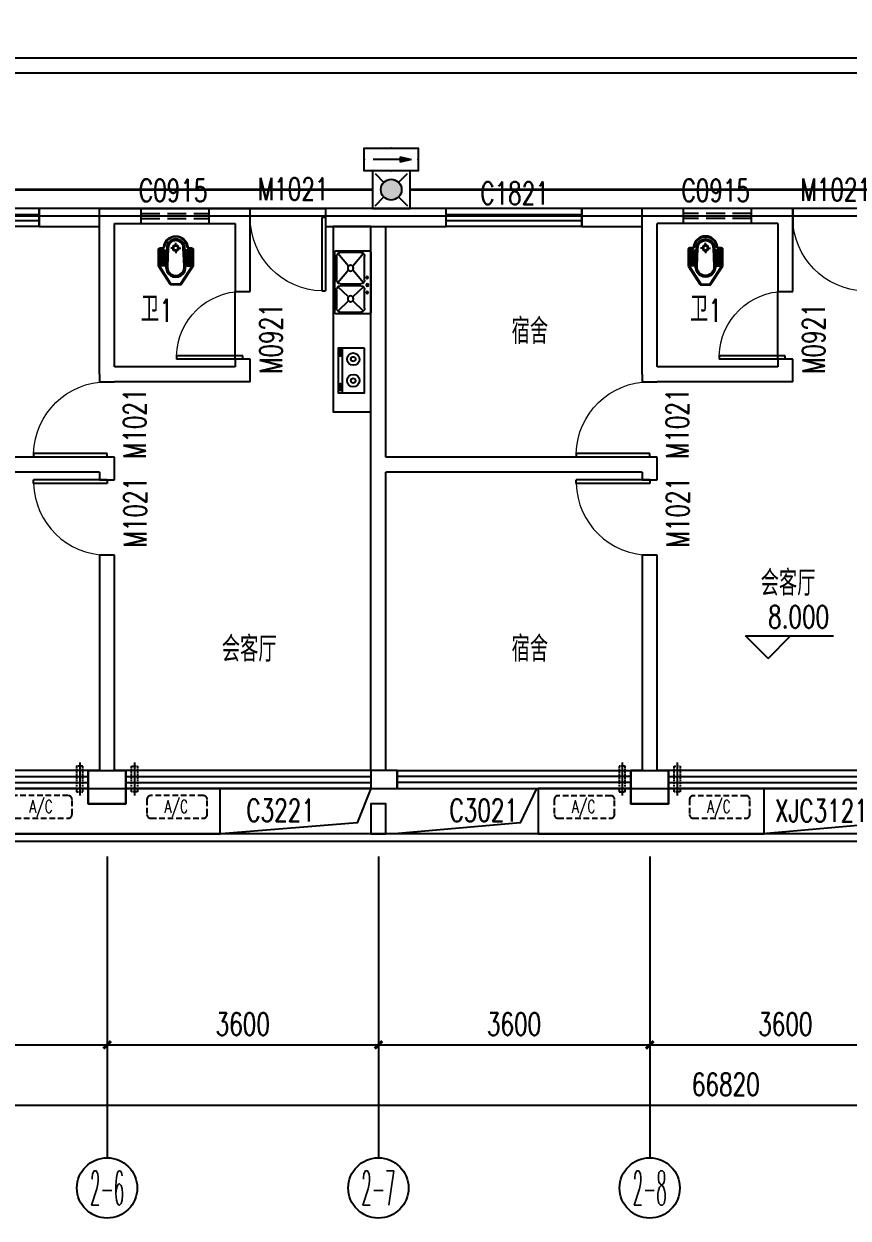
# Model space of a CAD drawing. Extents: x -9422388 to 15610651, y -1992469 to 953794.
# Drawn here: x -2745507 to -2734569, y -291035 to -275184 of the extents above; entities that cross this region are included whole.
import ezdxf
from ezdxf.enums import TextEntityAlignment as Align

# ---------------------------------------------------------------- set-up
doc = ezdxf.new("R2010")
doc.units = 0
doc.header["$LTSCALE"] = 1000
for name, pattern in [('( Hidden )', [0.375, 0.25, -0.125]), ('ACAD_ISO04W100', [30, 24, -3, 0, -3]), ('DASH', [0.35, 0.25, -0.1])]:
    doc.linetypes.add(name, pattern=pattern)
for name, color, linetype in [('A-FLOR-HVAC', 4, 'Continuous'), ('A-FLOR-OTHER2-ON', 83, 'Continuous'), ('A-SECT-DOOR', 141, 'Continuous'), ('AXIS_TEXT', 7, 'Continuous'), ('EQUIP-应急', 3, 'Continuous'), ('WINDOW_TEXT', 7, 'Continuous'), ('WIRE-应急', 1, 'DASH'), ('厨具', 4, 'Continuous'), ('洁具', 253, 'Continuous')]:
    doc.layers.add(name, color=color, linetype=linetype)
doc.styles.add('_TCH_AXIS', font='COMPLEX', dxfattribs={"bigfont": 'GBCBIG'})
doc.styles.add('_TCH_DIM', font='SIMPLEX', dxfattribs={"bigfont": 'GBCBIG'})
doc.styles.add('_TCH_DIM_T3', font='SIMPLEX', dxfattribs={"width": 0.705882, "bigfont": 'GBCBIG'})
doc.styles.add('_TCH_WINDOW', font='SIMPLEX', dxfattribs={"height": 3.5, "bigfont": 'GBCBIG'})
doc.styles.add('_TEL_DIM', font='SIMPLEX', dxfattribs={"width": 0.8, "height": 3.5, "bigfont": 'HZTXT'})
doc.styles.add('COMPLEX', font='COMPLEX')
doc.dimstyles.new('_TCH_ARCH&&100', dxfattribs={"dimtxt": 297.5, "dimasz": 100, "dimexe": 250, "dimexo": 300, "dimgap": 126.25, "dimtad": 1, "dimdec": 0, "dimzin": 0, "dimdsep": 46, "dimtxsty": '_TCH_DIM_T3', "dimblk": 'ARCHTICK', "dimcen": 0.09, "dimclrt": 7, "dimazin": 2, "dimtfac": 1, "dimtdec": 0, "dimtix": 1, "dimtmove": 2, "dimatfit": 3, "dimfxl": 0, "dimtolj": 1, "dimtzin": 0, "dimarcsym": 0})

# ---------------------------------------------------------------- blocks, each defined once
blk = doc.blocks.new('$plan$00002871')
at = {"layer": '洁具', "color": 0}
for p, q in [((0, -475), (0, -423)), ((-15, -490), (-67, -490)), ((0, -505), (0, -557)), ((15, -490), (67, -490))]:
    blk.add_line(p, q, dxfattribs=at)
for points in [[(159, -508, -0.88995), (-159, -508, 0.380538), (-179, -491), (-210, -491, -0.414214), (-230, -471), (-230, -258, -0.144595), (-227, -247), (-73, -9, -0.254383), (-56, 0), (56, 0, -0.254383), (73, -9), (227, -247, -0.144595), (230, -258), (230, -471, -0.414214), (210, -491), (179, -491, 0.380538)], [(120, -491), (130, -252, 1.134994), (-130, -252), (-120, -491, 0.992594)], [(105, -490), (115, -251, 1.141146), (-115, -251), (-105, -490, 0.994896)], [(100, -490), (110, -251, 1.143479), (-110, -251), (-100, -490, 0.995777)], [(-149, -264, 1), (-149, -252), (-207, -252, 1), (-207, -264)], [(-148, -287, 1), (-148, -275), (-207, -275, 1), (-207, -287)], [(-147, -307, 1), (-147, -295), (-207, -295, 1), (-207, -307)], [(-149, -263, 1), (-149, -253), (-207, -253, 1), (-207, -263)], [(-148, -286, 1), (-148, -276), (-207, -276, 1), (-207, -286)], [(-147, -306, 1), (-147, -296), (-207, -296, 1), (-207, -306)], [(148, -287, -1), (148, -275), (207, -275, -1), (207, -287)], [(147, -307, -1), (147, -295), (207, -295, -1), (207, -307)], [(148, -286, -1), (148, -276), (207, -276, -1), (207, -286)], [(147, -306, -1), (147, -296), (207, -296, -1), (207, -306)], [(149, -264, -1), (149, -252), (207, -252, -1), (207, -264)], [(149, -263, -1), (149, -253), (207, -253, -1), (207, -263)], [(-146, -330, 1), (-146, -319), (-207, -319, 1), (-207, -330)], [(-146, -352, 1), (-146, -341), (-207, -341, 1), (-207, -352)], [(-145, -376, 1), (-145, -364), (-207, -364, 1), (-207, -376)], [(-144, -399, 1), (-144, -388), (-207, -388, 1), (-207, -399)], [(-143, -423, 1), (-143, -411), (-207, -411, 1), (-207, -423)], [(-141, -444, 1), (-141, -432), (-207, -432, 1), (-207, -444)], [(-141, -464, 1), (-141, -453), (-207, -453, 1), (-207, -464)], [(-146, -329, 1), (-146, -320), (-207, -320, 1), (-207, -329)], [(-146, -351, 1), (-146, -342), (-207, -342, 1), (-207, -351)], [(-145, -375, 1), (-145, -365), (-207, -365, 1), (-207, -375)], [(-144, -398, 1), (-144, -389), (-207, -389, 1), (-207, -398)], [(-143, -422, 1), (-143, -412), (-207, -412, 1), (-207, -422)], [(-141, -443, 1), (-141, -433), (-207, -433, 1), (-207, -443)], [(-141, -463, 1), (-141, -454), (-207, -454, 1), (-207, -463)], [(141, -444, -1), (141, -432), (207, -432, -1), (207, -444)], [(141, -464, -1), (141, -453), (207, -453, -1), (207, -464)], [(141, -443, -1), (141, -433), (207, -433, -1), (207, -443)], [(141, -463, -1), (141, -454), (207, -454, -1), (207, -463)], [(143, -423, -1), (143, -411), (207, -411, -1), (207, -423)], [(144, -399, -1), (144, -388), (207, -388, -1), (207, -399)], [(143, -422, -1), (143, -412), (207, -412, -1), (207, -422)], [(145, -376, -1), (145, -364), (207, -364, -1), (207, -376)], [(144, -398, -1), (144, -389), (207, -389, -1), (207, -398)], [(146, -352, -1), (146, -341), (207, -341, -1), (207, -352)], [(145, -375, -1), (145, -365), (207, -365, -1), (207, -375)], [(146, -330, -1), (146, -319), (207, -319, -1), (207, -330)], [(146, -351, -1), (146, -342), (207, -342, -1), (207, -351)], [(146, -329, -1), (146, -320), (207, -320, -1), (207, -329)]]:
    blk.add_lwpolyline(points, format="xyb", close=True, dxfattribs=at)
blk.add_lwpolyline([(-149, -507, 0.380538), (-179, -481), (-210, -481, -0.414214), (-220, -471), (-220, -258, -0.144595), (-218, -253), (-64, -15, -0.254383), (-56, -10), (56, -10, -0.254383), (64, -15), (218, -253, -0.144595), (220, -258), (220, -471, -0.414214), (210, -481), (179, -481, 0.380538), (149, -507, 0.380538)], format="xyb", dxfattribs=at)
for radius in [40, 31.7]:
    blk.add_circle((0, -490), radius, dxfattribs=at)
blk.add_arc((0, -490), 150, 186.665, 353.335, dxfattribs=at)
blk = doc.blocks.new('KTWJ1')
at = {"layer": 'A-FLOR-HVAC', "color": 0, "linetype": '( Hidden )', "ltscale": 0.3}
blk.add_lwpolyline([(152982, -14209, 0.414214), (153032, -14259), (153732, -14259, 0.414214), (153782, -14209), (153782, -14009, 0.414214), (153732, -13959), (153032, -13959, 0.414214), (152982, -14009)], format="xyb", close=True, dxfattribs=at)
at = {"layer": 'A-FLOR-HVAC', "color": 0, "style": '_TCH_WINDOW', "width": 0.705882}
blk.add_text('A/C', height=170, dxfattribs=at).set_placement((153214, -14188))
blk = doc.blocks.new('KTB')
at = {"layer": 'A-SECT-DOOR', "color": 0}
blk.add_lwpolyline([(1033119, -403775), (1031869, -403775), (1031869, -404375), (1034869, -404375), (1034869, -403775), (1033619, -403775)], dxfattribs=at)
at = {"layer": 'A-FLOR-HVAC', "color": 8}
for p in [(879102, -389909), (880896, -389909)]:
    blk.add_blockref('KTWJ1', p, dxfattribs=at)
blk = doc.blocks.new('A$C0CF77FE4')
at = {"layer": 'A-FLOR-OTHER2-ON', "color": 0, "linetype": 'ACAD_ISO04W100', "ltscale": 5}
blk.add_line((40, 440), (40, 0), dxfattribs=at)
at = {"layer": 'A-FLOR-OTHER2-ON', "color": 0, "linetype": 'DASH', "ltscale": 0.1}
blk.add_lwpolyline([(0, 390), (80, 390), (80, 50), (0, 50)], close=True, dxfattribs=at)
blk = doc.blocks.new('$plan$00002777')
at = {"layer": '厨具', "color": 0}
for p, q in [((-300, -284), (300, -284)), ((-267, -307), (-267, -318)), ((-257, -316), (-257, -333)), ((-192, -316), (-257, -316)), ((-192, -333), (-192, -316)), ((-176, -308), (-176, -318)), ((192, -308), (192, -318)), ((208, -316), (273, -316)), ((208, -333), (208, -316)), ((273, -316), (273, -333)), ((284, -307), (284, -318)), ((-257, -333), (-192, -333)), ((273, -333), (208, -333))]:
    blk.add_line(p, q, dxfattribs=at)
blk.add_lwpolyline([(300, 0), (-300, 0), (-300, -340), (300, -340)], close=True, dxfattribs=at)
for points in [[(-176, -308, 0.259034), (-178, -304, 0.076276), (-189, -299, 0.036515), (-203, -297, 0.026615), (-221, -296, 0.026615), (-240, -297, 0.036515), (-254, -299, 0.076276), (-265, -304, 0.259034), (-267, -308, 0.078462), (-267, -309, 0.056762)], [(-176, -318, 0.259034), (-178, -315, 0.076276), (-189, -310, 0.036515), (-203, -307, 0.026615), (-221, -306, 0.026615), (-240, -307, 0.036515), (-254, -310, 0.076276), (-265, -315, 0.259034), (-267, -318, 0.259034), (-265, -322, 0.056762), (-257, -326, 0.036515)], [(192, -308, -0.259034), (194, -304, -0.076276), (205, -299, -0.036515), (219, -297, -0.026615), (238, -296, -0.026615), (257, -297, -0.036515), (270, -299, -0.076276), (282, -304, -0.259034), (284, -308, -0.078462), (283, -309, -0.056762)], [(192, -318, -0.259034), (194, -315, -0.076276), (205, -310, -0.036515), (219, -307, -0.026615), (238, -306, -0.026615), (257, -307, -0.036515), (270, -310, -0.076276), (282, -315, -0.259034), (284, -318, -0.259034), (282, -322, -0.056762), (273, -326, -0.036515)], [(-192, -327, 0.008736), (-189, -327, 0.076276), (-178, -322, 0.259034), (-176, -318, 0.259034)], [(208, -327, -0.008736), (205, -327, -0.076276), (194, -322, -0.259034), (192, -318, -0.259034)]]:
    blk.add_lwpolyline(points, format="xyb", dxfattribs=at)
for centre, radius, start, end in [((-135, -143), 82.5, 0.964, 0), ((-135, -143), 31.6, 0.6532, 0), ((151, -143), 82.5, 180, 179.036), ((151, -143), 31.6, 180, 179.3468)]:
    blk.add_arc(centre, radius, start, end, dxfattribs=at)
blk = doc.blocks.new('$TCHSYS$WIN2D')
at = {"color": 0}
for p, q in [((-0.5, 0.5), (0.5, 0.5)), ((-0.5, 0.5), (-0.5, -0.5)), ((0.5, 0.5), (0.5, -0.5)), ((0.5, 0.1667), (-0.5, 0.1667)), ((0.5, -0.1667), (-0.5, -0.1667)), ((-0.5, -0.5), (0.5, -0.5))]:
    blk.add_line(p, q, dxfattribs=at)
blk = doc.blocks.new('$DorLib2D$00000001')
at = {"color": 0}
for p, q in [((0.45, 0.975), (0.5, 0.975)), ((0.45, 0), (0.45, 0.975)), ((0.5, 0), (0.5, 0.975)), ((0.5, 0), (0.45, 0))]:
    blk.add_line(p, q, dxfattribs=at)
at = {"color": 0, "lineweight": 13}
blk.add_arc((0.475, 0), 0.975, 91.4693, 180, dxfattribs=at)
blk = doc.blocks.new('_ArchTick')
at = {"color": 0, "linetype": 'ByBlock', "const_width": 0.4}
blk.add_lwpolyline([(-0.5, -0.5), (0.5, 0.5)], dxfattribs=at)
blk = doc.blocks.new('*D2887')
at = {"color": 0, "lineweight": -2, "transparency": 16777216}
for p, q in [((1579630, -199693), (1579630, -202943)), ((1646450, -199693), (1646450, -202943)), ((1579630, -202693), (1646450, -202693))]:
    blk.add_line(p, q, dxfattribs=at)
at = {"layer": 'Defpoints', "color": 0, "transparency": 16777216}
for p in [(1579630, -199393), (1646450, -199393), (1646450, -202693)]:
    blk.add_point(p, dxfattribs=at)
at = {"color": 0, "lineweight": -2, "transparency": 16777216, "xscale": 100, "yscale": 100, "zscale": 100, "rotation": 180}
blk.add_blockref('_ArchTick', (1579630, -202693), dxfattribs=at)
at = {"color": 0, "lineweight": -2, "transparency": 16777216, "xscale": 100, "yscale": 100, "zscale": 100}
blk.add_blockref('_ArchTick', (1646450, -202693), dxfattribs=at)
at = {"color": 7, "transparency": 16777216, "insert": (1613040, -202418), "char_height": 297.5, "attachment_point": 5, "style": '_TCH_DIM_T3'}
blk.add_mtext('\\A1;66820', dxfattribs=at)
blk = doc.blocks.new('*D2892')
at = {"color": 0, "lineweight": -2, "transparency": 16777216}
for p, q in [((1601230, -199693), (1601230, -202143)), ((1604830, -199693), (1604830, -202143)), ((1601230, -201893), (1604830, -201893))]:
    blk.add_line(p, q, dxfattribs=at)
at = {"layer": 'Defpoints', "color": 0, "transparency": 16777216}
for p in [(1601230, -199393), (1604830, -199393), (1604830, -201893)]:
    blk.add_point(p, dxfattribs=at)
at = {"color": 0, "lineweight": -2, "transparency": 16777216, "xscale": 100, "yscale": 100, "zscale": 100, "rotation": 180}
blk.add_blockref('_ArchTick', (1601230, -201893), dxfattribs=at)
at = {"color": 0, "lineweight": -2, "transparency": 16777216, "xscale": 100, "yscale": 100, "zscale": 100}
blk.add_blockref('_ArchTick', (1604830, -201893), dxfattribs=at)
at = {"color": 7, "transparency": 16777216, "insert": (1603030, -201618), "char_height": 297.5, "attachment_point": 5, "style": '_TCH_DIM_T3'}
blk.add_mtext('\\A1;3600', dxfattribs=at)
blk = doc.blocks.new('*D2893')
at = {"color": 0, "lineweight": -2, "transparency": 16777216}
for p, q in [((1604830, -199693), (1604830, -202143)), ((1608430, -199693), (1608430, -202143)), ((1604830, -201893), (1608430, -201893))]:
    blk.add_line(p, q, dxfattribs=at)
at = {"layer": 'Defpoints', "color": 0, "transparency": 16777216}
for p in [(1604830, -199393), (1608430, -199393), (1608430, -201893)]:
    blk.add_point(p, dxfattribs=at)
at = {"color": 0, "lineweight": -2, "transparency": 16777216, "xscale": 100, "yscale": 100, "zscale": 100, "rotation": 180}
blk.add_blockref('_ArchTick', (1604830, -201893), dxfattribs=at)
at = {"color": 0, "lineweight": -2, "transparency": 16777216, "xscale": 100, "yscale": 100, "zscale": 100}
blk.add_blockref('_ArchTick', (1608430, -201893), dxfattribs=at)
at = {"color": 7, "transparency": 16777216, "insert": (1606630, -201618), "char_height": 297.5, "attachment_point": 5, "style": '_TCH_DIM_T3'}
blk.add_mtext('\\A1;3600', dxfattribs=at)
blk = doc.blocks.new('*D2894')
at = {"color": 0, "lineweight": -2, "transparency": 16777216}
for p, q in [((1608430, -199693), (1608430, -202143)), ((1612030, -199693), (1612030, -202143)), ((1608430, -201893), (1612030, -201893))]:
    blk.add_line(p, q, dxfattribs=at)
at = {"layer": 'Defpoints', "color": 0, "transparency": 16777216}
for p in [(1608430, -199393), (1612030, -199393), (1612030, -201893)]:
    blk.add_point(p, dxfattribs=at)
at = {"color": 0, "lineweight": -2, "transparency": 16777216, "xscale": 100, "yscale": 100, "zscale": 100, "rotation": 180}
blk.add_blockref('_ArchTick', (1608430, -201893), dxfattribs=at)
at = {"color": 0, "lineweight": -2, "transparency": 16777216, "xscale": 100, "yscale": 100, "zscale": 100}
blk.add_blockref('_ArchTick', (1612030, -201893), dxfattribs=at)
at = {"color": 7, "transparency": 16777216, "insert": (1610230, -201618), "char_height": 297.5, "attachment_point": 5, "style": '_TCH_DIM_T3'}
blk.add_mtext('\\A1;3600', dxfattribs=at)
blk = doc.blocks.new('*D2895')
at = {"color": 0, "lineweight": -2, "transparency": 16777216}
for p, q in [((1612030, -199693), (1612030, -202143)), ((1615630, -199693), (1615630, -202143)), ((1612030, -201893), (1615630, -201893))]:
    blk.add_line(p, q, dxfattribs=at)
at = {"layer": 'Defpoints', "color": 0, "transparency": 16777216}
for p in [(1612030, -199393), (1615630, -199393), (1615630, -201893)]:
    blk.add_point(p, dxfattribs=at)
at = {"color": 0, "lineweight": -2, "transparency": 16777216, "xscale": 100, "yscale": 100, "zscale": 100, "rotation": 180}
blk.add_blockref('_ArchTick', (1612030, -201893), dxfattribs=at)
at = {"color": 0, "lineweight": -2, "transparency": 16777216, "xscale": 100, "yscale": 100, "zscale": 100}
blk.add_blockref('_ArchTick', (1615630, -201893), dxfattribs=at)
at = {"color": 7, "transparency": 16777216, "insert": (1613830, -201618), "char_height": 297.5, "attachment_point": 5, "style": '_TCH_DIM_T3'}
blk.add_mtext('\\A1;3600', dxfattribs=at)
blk = doc.blocks.new('_AXISO')
at = {"color": 0}
blk.add_circle((0, 0), 0.5, dxfattribs=at)
at = {"layer": 'AXIS_TEXT', "color": 0, "style": 'COMPLEX', "width": 1.041667}
blk.add_attdef('A', text='', height=0.56, dxfattribs=at).set_placement((-0.25, -0.28), (0.25, -0.28), align=Align.FIT)
blk = doc.blocks.new('$plan$00002763')
at = {"layer": '洁具', "color": 0}
for p, q in [((-395, -405), (-395, -132)), ((-381, -98), (-246, -241)), ((-345, -82), (-95, -82)), ((-59, -98), (-194, -241)), ((-45, -132), (-45, -405)), ((-20, -405), (-20, -132)), ((-6, -98), (161, -241)), ((30, -82), (345, -82)), ((381, -98), (214, -241)), ((395, -132), (395, -405)), ((-246, -297), (-381, -440)), ((-194, -297), (-59, -440)), ((161, -297), (-6, -440)), ((214, -297), (381, -440)), ((-95, -455), (-345, -455)), ((345, -455), (30, -455))]:
    blk.add_line(p, q, dxfattribs=at)
blk.add_lwpolyline([(-420, -25), (-420, -455, 0.200464), (-413, -473, 0.197353), (-395, -480), (395, -480, 0.19737), (413, -473, 0.200447), (420, -455), (420, -25, 0.200464), (413, -7, 0.197353), (395, 0), (-395, 0, 0.19737), (-413, -7, 0.200447), (-420, -25)], format="xyb", close=True, dxfattribs=at)
for centre, major_axis, start_param, end_param in [((-345, -132), (-50, 0), -1.570796, 0), ((-136, -48), (-14.2, 0), 3.141593, 9.424778), ((-95, -132), (-50, 0), 3.141593, 4.712389), ((-36, -48), (-15.1, 0), 3.141593, 9.424778), ((30, -132), (-50, 0), -1.570796, 0), ((64, -48), (-14.2, 0), 3.141593, 9.424778), ((345, -132), (-50, 0), 3.141593, 4.712389), ((-220, -269), (-38.6, 0), 3.141593, 9.424778), ((188, -269), (-38.6, 0), 3.141593, 9.424778), ((-345, -405), (50, 0), 3.141593, 4.712389), ((-95, -405), (50, 0), 4.712389, 6.283185), ((30, -405), (50, 0), 3.141593, 4.712389), ((345, -405), (50, 0), 4.712389, 6.283185)]:
    blk.add_ellipse(centre, major_axis=major_axis, ratio=0.9938, start_param=start_param, end_param=end_param, dxfattribs=at)
blk = doc.blocks.new('$equip$00002604')
blk.add_hatch(color=256).paths.add_polyline_path([(0.275, 0.5, 1), (-0.274, 0.5, 1)])
for p, q in [((-0.429, 0.929), (-0.194, 0.694)), ((0.194, 0.694), (0.429, 0.929)), ((-0.429, 0.071), (-0.194, 0.306)), ((0.194, 0.306), (0.429, 0.071))]:
    blk.add_line(p, q)
at = {"const_width": 0.04}
blk.add_lwpolyline([(-0.5, 1), (-0.5, 0), (0.5, 0), (0.5, 1), (-0.5, 1), (-0.5, 0)], dxfattribs=at)
blk.add_lwpolyline([(-0.5, 1), (-0.5, 0), (0.5, 0), (0.5, 1)], close=True)
blk.add_circle((0, 0.5), 0.275)
for p in [(0, 1), (-0.5, 0.5), (0.5, 0.5), (0, 0)]:
    blk.add_point(p)
at = {"color": 7, "style": '_TEL_DIM', "flags": 1}
blk.add_attdef('A', text='', height=0.000025, dxfattribs=at).set_placement((0, 0), align=Align.MIDDLE_CENTER)
blk = doc.blocks.new('$equip$00002541')
blk.add_hatch(color=256).paths.add_polyline_path([(-0.24, 0.372), (-0.528, 0.3), (-0.24, 0.228)])
for p, q in [((-0.72, 0.6), (-0.72, 0)), ((0.72, 0.6), (-0.72, 0.6)), ((-0.24, 0.372), (-0.528, 0.3)), ((-0.24, 0.372), (-0.24, 0.228)), ((0.72, 0), (0.72, 0.6)), ((-0.72, 0), (0.72, 0)), ((-0.528, 0.3), (-0.24, 0.228))]:
    blk.add_line(p, q)
at = {"color": 7}
blk.add_line((-0.48, 0.3), (0.48, 0.3), dxfattribs=at)
at = {"const_width": 0.04}
blk.add_lwpolyline([(-0.72, 0.6), (-0.72, 0), (0.72, 0), (0.72, 0.6), (-0.72, 0.6), (-0.72, 0)], dxfattribs=at)
for p in [(0, 0.6), (-0.72, 0.3), (0, 0), (0.72, 0.3)]:
    blk.add_point(p)
at = {"color": 7, "style": '_TEL_DIM', "flags": 1}
blk.add_attdef('A', text='', height=0.00002, dxfattribs=at).set_placement((0, 0), align=Align.MIDDLE_CENTER)
blk = doc.blocks.new('542523')
at = {"color": 8}
for p, q in [((1579529.8, -188792.6), (1622929.8, -188792.5)), ((1593929.8, -188792.6), (1636422.2, -188792.5)), ((1579729.8, -188992.6), (1622929.8, -188992.5)), ((1604729.8, -190792.6), (1603929.8, -190792.6)), ((1603929.8, -190792.6), (1603929.8, -191032.6)), ((1604729.8, -190792.6), (1606729.8, -190792.6)), ((1604729.8, -192992.6), (1604729.8, -190792.6)), ((1606729.8, -190792.6), (1607729.8, -190792.6)), ((1606729.8, -191892.6), (1606729.8, -190792.6)), ((1606729.8, -191032.6), (1606729.8, -190792.6)), ((1608429.8, -190792.6), (1607729.8, -190792.6)), ((1607729.8, -190792.6), (1607729.8, -191032.6)), ((1609329.8, -190792.6), (1608429.8, -190792.6)), ((1609329.8, -191032.6), (1609329.8, -190792.6)), ((1611929.8, -190792.6), (1611129.8, -190792.6)), ((1611129.8, -190792.6), (1611129.8, -191032.6)), ((1611929.8, -192992.6), (1611929.8, -190792.6)), ((1613929.8, -190792.6), (1611929.8, -190792.6)), ((1613929.8, -190792.6), (1613929.8, -191032.6)), ((1614929.8, -190792.6), (1613929.8, -190792.6)), ((1613929.8, -191892.6), (1613929.8, -190792.6)), ((1639742.7, -190892.6), (1593929.8, -190892.6)), ((1604929.8, -190992.6), (1606529.8, -190992.6)), ((1604929.8, -192892.6), (1604929.8, -190992.6)), ((1606529.8, -190992.6), (1606529.8, -191892.6)), ((1612129.8, -192892.6), (1612129.8, -190992.6)), ((1613729.8, -190992.6), (1612129.8, -190992.6)), ((1613729.8, -190992.6), (1613729.8, -191892.6)), ((1603929.8, -191032.6), (1604729.8, -191032.6)), ((1607729.8, -191032.6), (1608429.8, -191032.6)), ((1608329.8, -194192.6), (1608329.8, -191032.6)), ((1608429.8, -191032.6), (1609329.8, -191032.6)), ((1608529.8, -194092.6), (1608529.8, -191032.6)), ((1611129.8, -191032.6), (1611929.8, -191032.6)), ((1606529.8, -191892.6), (1606729.8, -191892.6)), ((1606529.8, -192792.6), (1606529.8, -191892.6)), ((1613729.8, -191892.6), (1613929.8, -191892.6)), ((1613729.8, -192792.6), (1613729.8, -191892.6)), ((1606529.8, -192892.6), (1604929.8, -192892.6)), ((1606729.8, -192792.6), (1606529.8, -192792.6)), ((1606529.8, -192792.6), (1606529.8, -192892.6)), ((1606729.8, -193092.6), (1606729.8, -192792.6)), ((1613729.8, -192892.6), (1612129.8, -192892.6)), ((1613929.8, -192792.6), (1613729.8, -192792.6)), ((1613729.8, -192792.6), (1613729.8, -192892.6)), ((1613929.8, -193092.6), (1613929.8, -192792.6)), ((1604729.8, -192992.6), (1604729.8, -193092.6)), ((1611929.8, -192992.6), (1611929.8, -193092.6)), ((1604729.8, -193092.6), (1604929.8, -193092.6)), ((1606729.8, -193092.6), (1604929.8, -193092.6)), ((1611929.8, -193092.6), (1612129.8, -193092.6)), ((1613929.8, -193092.6), (1612129.8, -193092.6)), ((1604729.8, -194092.6), (1601329.8, -194092.6)), ((1604929.8, -194092.6), (1604729.8, -194092.6)), ((1604929.8, -194192.6), (1604929.8, -194092.6)), ((1611929.8, -194092.6), (1608529.8, -194092.6)), ((1612129.8, -194092.6), (1611929.8, -194092.6)), ((1612129.8, -194192.6), (1612129.8, -194092.6)), ((1604729.8, -194292.6), (1601329.8, -194292.6)), ((1604729.8, -194292.6), (1604729.8, -194392.6)), ((1604929.8, -194392.6), (1604929.8, -194192.6)), ((1608329.8, -198252.6), (1608329.8, -194192.6)), ((1611929.8, -194292.6), (1608529.8, -194292.6)), ((1608529.8, -198252.6), (1608529.8, -194292.6)), ((1611929.8, -194292.6), (1611929.8, -194392.6)), ((1612129.8, -194392.6), (1612129.8, -194192.6)), ((1604729.8, -194392.6), (1604929.8, -194392.6)), ((1611929.8, -194392.6), (1612129.8, -194392.6)), ((1604929.8, -195392.6), (1604729.8, -195392.6)), ((1604729.8, -195392.6), (1604729.8, -198252.6)), ((1604929.8, -198252.6), (1604929.8, -195392.6)), ((1612129.8, -195392.6), (1611929.8, -195392.6)), ((1611929.8, -195392.6), (1611929.8, -198252.6)), ((1612129.8, -198252.6), (1612129.8, -195392.6)), ((1613600.1, -196766), (1613300.1, -196466)), ((1613300.1, -196466), (1614470.9, -196466)), ((1613600.1, -196766), (1613900.1, -196466)), ((1604729.8, -198252.6), (1604579.8, -198252.6)), ((1604579.8, -198252.6), (1604579.8, -198692.6)), ((1605079.8, -198252.6), (1604929.8, -198252.6)), ((1605079.8, -198692.6), (1605079.8, -198252.6)), ((1608429.8, -198252.6), (1608329.8, -198252.6)), ((1608329.8, -198252.6), (1608329.8, -198492.6)), ((1608679.3, -198252.6), (1608429.8, -198252.6)), ((1608679.3, -198492.6), (1608679.3, -198252.6)), ((1611929.8, -198252.6), (1611779.8, -198252.6)), ((1611779.8, -198252.6), (1611779.8, -198692.6)), ((1612279.8, -198252.6), (1612129.8, -198252.6)), ((1612279.8, -198692.6), (1612279.8, -198252.6)), ((1608329.8, -198492.6), (1608429.8, -198492.6)), ((1608429.8, -198492.6), (1608679.3, -198492.6)), ((1604579.8, -198692.6), (1605079.8, -198692.6)), ((1611779.8, -198692.6), (1612279.8, -198692.6)), ((1604829.8, -199392.6), (1604829.8, -203392.6)), ((1608429.8, -199392.6), (1608429.8, -203392.6)), ((1612029.8, -199392.6), (1612029.8, -203392.6))]:
    blk.add_line(p, q, dxfattribs=at)
at = {"color": 8, "linetype": 'DASH'}
for p, q in [((1605279.8, -190792.6, 900), (1605279.8, -190992.6, 900)), ((1606179.8, -190792.6, 900), (1606179.8, -190992.6, 900)), ((1612479.8, -190992.6, 900), (1612479.8, -190792.6, 900)), ((1613379.8, -190992.6, 900), (1613379.8, -190792.6, 900)), ((1605279.8, -190859.2, 900), (1606179.8, -190859.2, 900)), ((1605279.8, -190925.9, 900), (1606179.8, -190925.9, 900)), ((1613379.8, -190859.2, 900), (1612479.8, -190859.2, 900)), ((1613379.8, -190925.9, 900), (1612479.8, -190925.9, 900))]:
    blk.add_line(p, q, dxfattribs=at)
at = {"color": 8}
for points in [[(1629019.7, -172945.8), (1629019.7, -172945.8, -0.4142136), (1629241, -171980.9), (1636189.1, -167626.1, -0.4142136), (1638256.7, -168100.5), (1651526.9, -189272.8, -0.2728148), (1651568.4, -190795.7), (1647349.6, -198418.9, -0.2728148), (1646037.2, -199192.6), (1580429.8, -199192.6, -0.4142134), (1578829.8, -197592.6), (1578829.8, -189492.6, -0.4142137), (1579529.8, -188792.6), (1579529.8, -188792.6)], [(1622929.8, -199092.6), (1580429.8, -199092.6, -0.4142134), (1578929.8, -197592.6), (1578929.8, -189492.6, -0.4142137), (1579529.8, -188892.6), (1579529.8, -188892.6)]]:
    blk.add_lwpolyline(points, format="xyb", dxfattribs=at)
for points in [[(1593929.8, -190892.6), (1593929.8, -198492.6), (1646508.8, -198492.6), (1651184.3, -190044.2), (1637238.7, -167794.3), (1630799.1, -171830.5), (1641151.3, -188347.3), (1639742.7, -190892.6)], [(1608329.8, -191032.6), (1607829.8, -191032.6), (1607829.8, -193492.6), (1608329.8, -193492.6)], [(1604579.8, -198252.6), (1605079.8, -198252.6), (1605079.8, -198692.6), (1604579.8, -198692.6)], [(1611779.8, -198252.6), (1612279.8, -198252.6), (1612279.8, -198692.6), (1611779.8, -198692.6)], [(1608329.8, -199092.6), (1608529.8, -199092.6), (1608529.8, -198692.6), (1608329.8, -198692.6)]]:
    blk.add_lwpolyline(points, close=True, dxfattribs=at)
for points in [[(1625949.8, -190792.6), (1600529.8, -190792.6)], [(1604579.8, -198492.6), (1603329.8, -198492.6), (1603329.8, -199092.6), (1606329.8, -199092.6), (1606329.8, -198492.6), (1605079.8, -198492.6)], [(1608329.8, -198492.6), (1608148.6, -198947.3), (1606343.1, -199092.6)], [(1610529.8, -198492.6), (1610312.3, -198947.3), (1608643.5, -199092.6)], [(1615379.8, -198492.6), (1615198.6, -198947.3), (1613529.8, -199092.6)]]:
    blk.add_lwpolyline(points, dxfattribs=at)
for name, p in [('KTB', (578680.6, 205282.2)), ('A$C0CF77FE4', (1605153.7, -198585.5)), ('A$C0CF77FE4', (1612353.7, -198585.5)), ('KTWJ1', (1450582.3, -184626.5)), ('KTWJ1', (1452376.8, -184626.5))]:
    blk.add_blockref(name, p, dxfattribs=at)
ref = blk.add_blockref('$TCHSYS$WIN2D', (1603029.8, -190912.6), dxfattribs=dict(at, xscale=-1800, yscale=-240, zscale=240, rotation=359.9999999999926))
ref.add_attrib('A', 'C1821', (1602582.6, -190738.2), dxfattribs={"layer": 'WINDOW_TEXT', "color": 8, "height": 297.5, "style": '_TCH_WINDOW', "width": 0.705882})
ref = blk.add_blockref('$DorLib2D$00000001', (1607229.8, -190912.6), dxfattribs=dict(at, xscale=1000, yscale=-1000, zscale=240, rotation=359.9999999999907))
ref.add_attrib('A', 'M1021', (1606831.2, -190683.9), dxfattribs={"layer": 'WINDOW_TEXT', "color": 8, "height": 297.5, "style": '_TCH_WINDOW', "width": 0.705882})
ref = blk.add_blockref('$TCHSYS$WIN2D', (1610229.8, -190912.6), dxfattribs=dict(at, xscale=1800, yscale=240, zscale=240, rotation=179.9999999999722))
ref.add_attrib('A', 'C1821', (1609782.6, -190738.2), dxfattribs={"layer": 'WINDOW_TEXT', "color": 8, "height": 297.5, "rotation": 360, "style": '_TCH_WINDOW', "width": 0.705882})
ref = blk.add_blockref('$DorLib2D$00000001', (1614429.8, -190912.6), dxfattribs=dict(at, xscale=-1000, yscale=1000, zscale=240, rotation=179.9999999999704))
ref.add_attrib('A', 'M1021', (1614031.7, -190692.1), dxfattribs={"layer": 'WINDOW_TEXT', "color": 8, "height": 297.5, "rotation": 360, "style": '_TCH_WINDOW', "width": 0.705882})
at = {"color": 8, "rotation": 180}
blk.add_blockref('$plan$00002871', (1605741.5, -191807.6), dxfattribs=at)
at = {"color": 8, "xscale": -1}
for name, p, rotation in [('$plan$00002871', (1612770.5, -191807.6), 180), ('$plan$00002777', (1608239.8, -192942.6), 270.0000000000438)]:
    blk.add_blockref(name, p, dxfattribs=dict(at, rotation=rotation))
at = {"color": 8, "yscale": -1, "rotation": 89.99999999997121}
blk.add_blockref('$plan$00002763', (1608329.8, -191772.6), dxfattribs=at)
at = {"color": 8}
ref = blk.add_blockref('$DorLib2D$00000001', (1606629.8, -192342.6), dxfattribs=dict(at, xscale=-900, yscale=900, zscale=200, rotation=90.00000000000635))
ref.add_attrib('A', 'M0921', (1607153.6, -192987.6), dxfattribs={"layer": 'WINDOW_TEXT', "color": 8, "height": 297.5, "rotation": 90, "style": '_TCH_WINDOW', "width": 0.705882})
ref = blk.add_blockref('$DorLib2D$00000001', (1613829.8, -192342.6), dxfattribs=dict(at, xscale=-900, yscale=900, zscale=200, rotation=89.9999999999746))
ref.add_attrib('A', 'M0921', (1614353.6, -192987.6), dxfattribs={"layer": 'WINDOW_TEXT', "color": 8, "height": 297.5, "rotation": 90, "style": '_TCH_WINDOW', "width": 0.705882})
ref = blk.add_blockref('$DorLib2D$00000001', (1604829.8, -193592.6), dxfattribs=dict(at, xscale=-1000, yscale=1000, zscale=200, rotation=90.00000000001111))
ref.add_attrib('A', 'M1021', (1605344.5, -194117.2), dxfattribs={"layer": 'WINDOW_TEXT', "color": 8, "height": 297.5, "rotation": 90, "style": '_TCH_WINDOW', "width": 0.705882})
ref = blk.add_blockref('$DorLib2D$00000001', (1612029.8, -193592.6), dxfattribs=dict(at, xscale=-1000, yscale=1000, zscale=200, rotation=89.99999999996666))
ref.add_attrib('A', 'M1021', (1612544.5, -194117.2), dxfattribs={"layer": 'WINDOW_TEXT', "color": 8, "height": 297.5, "rotation": 90, "style": '_TCH_WINDOW', "width": 0.705882})
ref = blk.add_blockref('$DorLib2D$00000001', (1604829.8, -194892.6), dxfattribs=dict(at, xscale=1000, yscale=1000, zscale=200, rotation=90.00000000000635))
ref.add_attrib('A', 'M1021', (1605351.7, -195292.3), dxfattribs={"layer": 'WINDOW_TEXT', "color": 8, "height": 297.5, "rotation": 90, "style": '_TCH_WINDOW', "width": 0.705882})
ref = blk.add_blockref('$DorLib2D$00000001', (1612029.8, -194892.6), dxfattribs=dict(at, xscale=1000, yscale=1000, zscale=200, rotation=89.99999999997141))
ref.add_attrib('A', 'M1021', (1612551.7, -195292.3), dxfattribs={"layer": 'WINDOW_TEXT', "color": 8, "height": 297.5, "rotation": 90, "style": '_TCH_WINDOW', "width": 0.705882})
ref = blk.add_blockref('$TCHSYS$WIN2D', (1603098.3, -198372.6), dxfattribs=dict(at, xscale=-2963, yscale=-240, zscale=240, rotation=359.9999999999926))
ref.add_attrib('A', 'C2921', (1602229.8, -198929.7), dxfattribs={"layer": 'WINDOW_TEXT', "color": 8, "height": 297.5, "style": '_TCH_WINDOW', "width": 0.705882})
at = {"color": 8, "xscale": -1}
for p in [(1604506, -198585.5), (1611706, -198585.5)]:
    blk.add_blockref('A$C0CF77FE4', p, dxfattribs=at)
at = {"color": 8}
ref = blk.add_blockref('$TCHSYS$WIN2D', (1606704.8, -198372.6), dxfattribs=dict(at, xscale=-3250, yscale=240, zscale=240, rotation=359.9999999999917))
ref.add_attrib('A', 'C3221', (1606678.1, -198928.6), dxfattribs={"layer": 'WINDOW_TEXT', "color": 8, "height": 297.5, "style": '_TCH_WINDOW', "width": 0.705882})
ref = blk.add_blockref('$TCHSYS$WIN2D', (1610229.5, -198372.6), dxfattribs=dict(at, xscale=-3100.548685117508, yscale=-240, zscale=240, rotation=179.9999999999722))
ref.add_attrib('A', 'C3021', (1609374.2, -198928.1), dxfattribs={"layer": 'WINDOW_TEXT', "color": 8, "height": 297.5, "rotation": 360, "style": '_TCH_WINDOW', "width": 0.705882})
ref = blk.add_blockref('$TCHSYS$WIN2D', (1613829.8, -198372.6), dxfattribs=dict(at, xscale=3100, yscale=-240, zscale=240, rotation=179.9999999999704))
ref.add_attrib('A', 'XJC3121', (1613692.4, -198933.5), dxfattribs={"layer": 'WINDOW_TEXT', "color": 8, "height": 297.5, "rotation": 360, "style": '_TCH_WINDOW', "width": 0.705882})
ref = blk.add_blockref('_AXISO', (1604829.8, -203792.6), dxfattribs=dict(at, xscale=800, yscale=800, zscale=800))
ref.add_attrib('A', '2-6', dxfattribs={"layer": 'AXIS_TEXT', "color": 8, "height": 452.55, "style": '_TCH_AXIS', "width": 0.35}).set_placement((1604603.5, -204018.8), (1605056.1, -204018.8), align=Align.FIT)
ref = blk.add_blockref('_AXISO', (1608429.8, -203792.6), dxfattribs=dict(at, xscale=800, yscale=800, zscale=800))
ref.add_attrib('A', '2-7', dxfattribs={"layer": 'AXIS_TEXT', "color": 8, "height": 452.55, "style": '_TCH_AXIS', "width": 0.35}).set_placement((1608203.5, -204018.8), (1608656.1, -204018.8), align=Align.FIT)
ref = blk.add_blockref('_AXISO', (1612029.8, -203792.6), dxfattribs=dict(at, xscale=800, yscale=800, zscale=800))
ref.add_attrib('A', '2-8', dxfattribs={"layer": 'AXIS_TEXT', "color": 8, "height": 452.55, "style": '_TCH_AXIS', "width": 0.35}).set_placement((1611803.5, -204018.8), (1612256.1, -204018.8), align=Align.FIT)
at = {"color": 8, "style": '_TCH_DIM'}
for s, height, p in [('卫', 337.6, (1605278, -192295.4)), ('卫', 337.6, (1612563.7, -192295.4)), ('宿舍', 337.59, (1610197.3, -192589.7)), ('会客厅', 337.59, (1613501.5, -195932.9)), ('会客厅', 337.59, (1606351.5, -196808.8)), ('宿舍', 337.59, (1610197.3, -196805.9))]:
    blk.add_text(s, height=height, dxfattribs=at).set_placement(p)
at = {"color": 8, "style": '_TCH_DIM', "width": 0.705882}
for s, p in [('1', (1605523.8, -192295.4)), ('1', (1612809.5, -192295.4)), ('8.000', (1613600.9, -196361))]:
    blk.add_text(s, height=297.5, dxfattribs=at).set_placement(p)
at = {"layer": 'WINDOW_TEXT', "color": 8, "style": '_TCH_WINDOW', "width": 0.705882}
blk.add_text('C0915', height=297.5, dxfattribs=at).set_placement((1605252.2, -190701.9))
blk.add_text('C0915', height=297.5, rotation=360, dxfattribs=at).set_placement((1612452.2, -190701.9))
at = {"color": 8}
for p1, p2, distance, picture, middle in [((1579629.8, -199392.6), (1646449.8, -199392.6), -3300, '*D2887', (1613039.8, -202417.6)), ((1601229.8, -199392.6), (1604829.8, -199392.6), -2500, '*D2892', (1603029.8, -201617.6)), ((1604829.8, -199392.6), (1608429.8, -199392.6), -2500, '*D2893', (1606629.8, -201617.6)), ((1608429.8, -199392.6), (1612029.8, -199392.6), -2500, '*D2894', (1610229.8, -201617.6)), ((1612029.8, -199392.6), (1615629.8, -199392.6), -2500, '*D2895', (1613829.8, -201617.6))]:
    dim = blk.add_aligned_dim(p1=p1, p2=p2, distance=distance, dimstyle='_TCH_ARCH&&100', dxfattribs=at)
    dim.commit()
    dim.dimension.update_dxf_attribs({"geometry": picture, "text_midpoint": middle})

msp = doc.modelspace()

# ---------------------------------------------------------------- linework, layer by layer
at = {"layer": 'WIRE-应急', "linetype": 'DASH', "const_width": 35}
for points in [[(-2747582.55559, -277384.50412), (-2740882.55559, -277384.50648)], [(-2740382.55559, -277384.50648), (-2733832.55559, -277384.50648)]]:
    msp.add_lwpolyline(points, dxfattribs=at)

# ---------------------------------------------------------------- block references
msp.add_blockref('542523', (-4349232.37506, -86841.94189))
at = {"layer": 'EQUIP-应急', "yscale": 500, "zscale": 500}
for name, p, xscale in [('$equip$00002541', (-2740632.55559, -277134.50412), -500), ('$equip$00002604', (-2740632.56028, -277634.51037), 500)]:
    msp.add_blockref(name, p, dxfattribs=dict(at, xscale=xscale))

doc.saveas('drawing.dxf')
